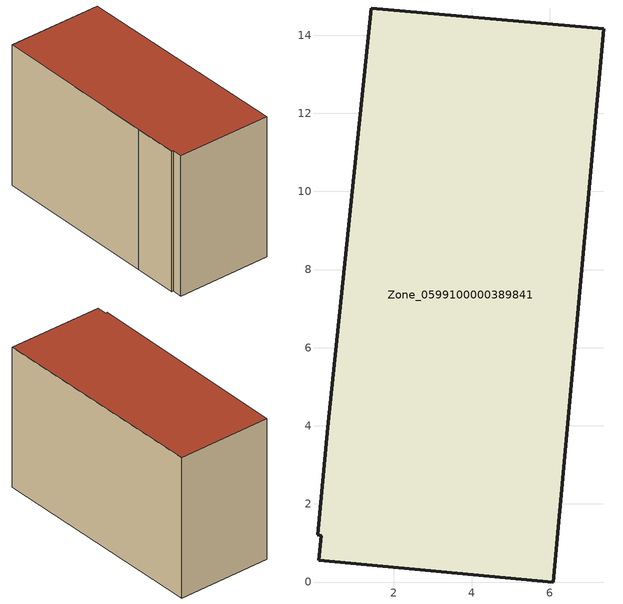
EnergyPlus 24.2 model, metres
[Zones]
Zone_0599100000389841
 floor ground (C_G): 0.31,3.97 1.43,14.7 7.38,14.16 6.09,0 0.09,0.55 0.15,1.19 0.06,1.21 z0
 wall outside (C_F): 1.43,14.7 0.31,3.97 0.06,1.21 0.15,1.19 0.09,0.55 6.09,0 7.38,14.16 1.43,14.7 z0:8.99
 roof outside (C_R): 0.31,3.97 0.06,1.21 0.15,1.19 0.09,0.55 6.09,0 7.38,14.16 1.43,14.7 z8.99
[BUILDING]
Pand.0599100000389841: North Axis=0; Terrain=City; Loads Convergence Tolerance Value=0.04; Temperature Convergence Tolerance Value=0.4; Solar Distribution=FullExterior; Maximum Number of Warmup Days=25; Minimum Number of Warmup Days=1
[Site:Location]
Rotterdam.The.Hague.AP_ZH_NLD Design_Conditions: Latitude=51.96; Longitude=4.45; Time Zone=1; Elevation=-4.5
[SITE:GROUNDTEMPERATURE:BUILDINGSURFACE]
18, 18, 18, 18, 18, 18, 18, 18, 18, 18, 18, 18
[MATERIAL] Thermal Absorptance=0.9; Solar Absorptance=0.7; Visible Absorptance=0.7
Name | Roughness | Thickness | Conductivity | Density | Specific Heat
G.TI.1992-2005 | MediumSmooth | 0.15 | 0.06 | 540 | 1210
F.TI.1992-2005 | Rough | 0.3 | 0.12 | 1920 | 840
R.TI.1992-2005 | MediumRough | 0.2 | 0.08 | 1500 | 1000
[CONSTRUCTION]
C_G: G.TI.1992-2005
C_F: F.TI.1992-2005
C_R: R.TI.1992-2005
[ZONE]
Zone_0599100000389841: Type=1; Multiplier=1; Ceiling Height=Autocalculate; Volume=Autocalculate; Floor Area=autocalculate; Part of Total Floor Area=Yes
[ZONEINFILTRATION:DESIGNFLOWRATE]
Infil_Zone_0599100000389841: Zone or ZoneList or Space or SpaceList=Zone_0599100000389841; Schedule=AlwaysOn; Design Flow Rate Calculation Method=Flow/Area; Flow Rate per Floor Area=0.0015; Constant Term Coefficient=1; Temperature Term Coefficient=0; Velocity Term Coefficient=0; Velocity Squared Term Coefficient=0
[HVACTEMPLATE:ZONE:IDEALLOADSAIRSYSTEM]
Zone_0599100000389841: Maximum Heating Supply Air Temperature=50; Minimum Cooling Supply Air Temperature=13; Maximum Heating Supply Air Humidity Ratio=0.0156; Minimum Cooling Supply Air Humidity Ratio=0.0077; Heating Limit=NoLimit; Cooling Limit=NoLimit; Dehumidification Control Type=ConstantSensibleHeatRatio; Cooling Sensible Heat Ratio=0.7; Dehumidification Setpoint=60; Humidification Control Type=None; Humidification Setpoint=30; Outdoor Air Method=None; Outdoor Air Flow Rate per Person=0.00944; Outdoor Air Flow Rate per Zone Floor Area=0; Outdoor Air Flow Rate per Zone=0; Demand Controlled Ventilation Type=None; Outdoor Air Economizer Type=NoEconomizer; Heat Recovery Type=None; Sensible Heat Recovery Effectiveness=0.7; Latent Heat Recovery Effectiveness=0.65
[ZONECONTROL:THERMOSTAT]
ThermostatControl_Zone_0599100000389841: Zone or ZoneList=Zone_0599100000389841; Control Type Schedule=DualSetpointControlType; Control 1=Thermostat_Zone_0599100000389841; Temperature Difference Between Cutout And Setpoint=0
[THERMOSTATSETPOINT:DUALSETPOINT]
Thermostat_Zone_0599100000389841: Heating Setpoint Temperature Schedule=HeatingSetpoint_Zone_0599100000389841; Cooling Setpoint Temperature Schedule=CoolingSetpoint_Zone_0599100000389841
[SCHEDULE:COMPACT]
HeatingSetpoint_Zone_0599100000389841: Through: 12/31, For: AllDays, Until: 24:00, 21
CoolingSetpoint_Zone_0599100000389841: Through: 12/31, For: AllDays, Until: 24:00, 24
DualSetpointControlType: Through: 12/31, For: AllDays, Until: 24:00, 4
AlwaysOn: Through: 12/31, For: AllDays, Until: 24:00, 1
